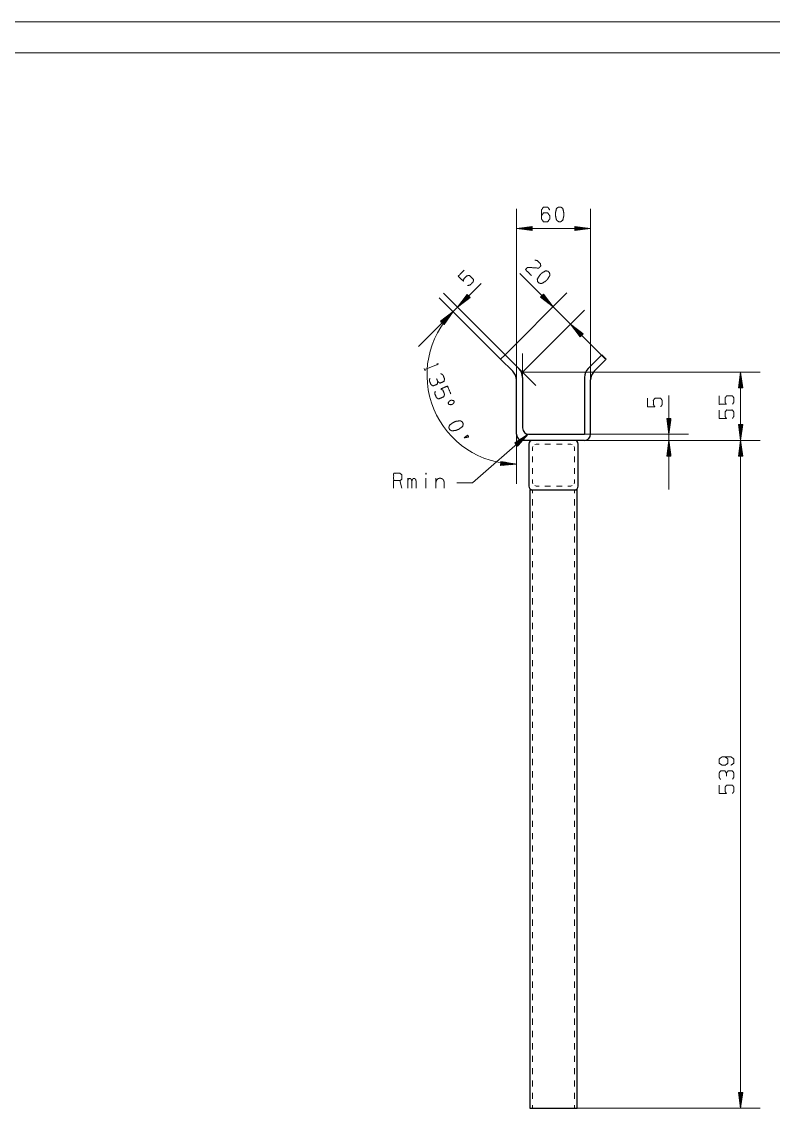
# Model space of a CAD drawing. Header units: millimetres. Extents: x 0 to 420, y 0 to 297.
# Drawn here: x 210 to 331.4, y 121.6 to 297 of the extents above; entities that cross this region are included whole.
import ezdxf

# ---------------------------------------------------------------- set-up
doc = ezdxf.new("R2010")
doc.units = ezdxf.units.MM
doc.layers.add('101', color=7, linetype='Continuous', true_color=0xffffff)

msp = doc.modelspace()

# ---------------------------------------------------------------- linework, layer by layer
at = {"layer": '101', "color": 133, "linetype": 'Continuous', "lineweight": 18}
for p, q in [((420, 297), (0, 297)), ((415, 292), (25, 292))]:
    msp.add_line(p, q, dxfattribs=at)
at = {"layer": '101', "color": 22, "linetype": 'Continuous', "lineweight": 18}
for p, q in [((289.87, 239.19), (289.87, 266.8)), ((301.87, 239.19), (301.87, 266.8)), ((292.41, 263.96), (289.87, 263.62)), ((289.87, 263.62), (292.41, 263.29)), ((301.87, 263.62), (289.87, 263.62)), ((292.41, 263.65), (290.06, 263.65)), ((292.41, 263.6), (290.06, 263.6)), ((292.41, 263.7), (290.44, 263.7)), ((292.41, 263.55), (290.44, 263.55)), ((292.41, 263.75), (290.83, 263.75)), ((292.41, 263.5), (290.83, 263.5)), ((292.41, 263.8), (291.22, 263.8)), ((292.41, 263.45), (291.22, 263.45)), ((292.41, 263.85), (291.6, 263.85)), ((292.41, 263.4), (291.6, 263.4)), ((292.41, 263.9), (291.99, 263.9)), ((292.41, 263.34), (291.99, 263.34)), ((292.41, 263.95), (292.37, 263.95)), ((292.41, 263.95), (292.37, 263.95)), ((292.41, 263.29), (292.37, 263.29)), ((292.41, 263.29), (292.37, 263.29)), ((292.41, 263.29), (292.41, 263.96)), ((299.33, 263.96), (299.33, 263.29)), ((301.87, 263.62), (299.33, 263.96)), ((299.33, 263.95), (299.36, 263.95)), ((299.33, 263.95), (299.36, 263.95)), ((299.33, 263.9), (299.74, 263.9)), ((299.33, 263.85), (300.13, 263.85)), ((299.33, 263.8), (300.52, 263.8)), ((299.33, 263.75), (300.9, 263.75)), ((299.33, 263.7), (301.29, 263.7)), ((299.33, 263.65), (301.67, 263.65)), ((299.33, 263.29), (301.87, 263.62)), ((299.33, 263.6), (301.67, 263.6)), ((299.33, 263.55), (301.29, 263.55)), ((299.33, 263.5), (300.9, 263.5)), ((299.33, 263.45), (300.52, 263.45)), ((299.33, 263.4), (300.13, 263.4)), ((299.33, 263.34), (299.74, 263.34)), ((299.33, 263.29), (299.36, 263.29)), ((299.33, 263.29), (299.36, 263.29)), ((290.45, 256.35), (304.23, 242.57)), ((274.05, 244.6), (284.21, 254.76)), ((288.04, 243.26), (278.13, 253.17)), ((281.93, 252.95), (280.37, 250.92)), ((282.15, 252.74), (280.49, 251.08)), ((282.19, 252.7), (280.53, 251.04)), ((282.11, 252.77), (280.73, 251.39)), ((282.22, 252.66), (280.84, 251.28)), ((282.08, 252.81), (280.96, 251.69)), ((282.26, 252.63), (281.14, 251.51)), ((282.04, 252.84), (281.2, 252)), ((282.01, 252.88), (281.44, 252.31)), ((282.29, 252.59), (281.45, 251.75)), ((281.97, 252.92), (281.68, 252.62)), ((282.33, 252.56), (281.76, 251.99)), ((281.93, 252.95), (281.91, 252.93)), ((281.93, 252.95), (281.91, 252.93)), ((282.4, 252.48), (281.93, 252.95)), ((288.04, 243.26), (298.04, 253.26)), ((294.23, 253.04), (293.76, 252.57)), ((293.76, 252.57), (293.79, 252.55)), ((293.76, 252.57), (293.79, 252.55)), ((293.76, 252.57), (295.79, 251.01)), ((293.8, 252.61), (294.09, 252.31)), ((293.83, 252.65), (294.4, 252.08)), ((293.87, 252.68), (294.71, 251.84)), ((293.91, 252.72), (295.02, 251.6)), ((293.94, 252.75), (295.33, 251.37)), ((293.98, 252.79), (295.64, 251.13)), ((294.01, 252.83), (295.67, 251.17)), ((294.05, 252.86), (295.44, 251.47)), ((294.09, 252.9), (295.2, 251.78)), ((294.12, 252.93), (294.96, 252.09)), ((294.16, 252.97), (294.73, 252.4)), ((294.19, 253), (294.49, 252.71)), ((294.23, 253.04), (294.25, 253.02)), ((294.23, 253.04), (294.25, 253.02)), ((295.79, 251.01), (294.23, 253.04)), ((287.33, 242.55), (277.42, 252.46)), ((287.33, 242.55), (277.42, 252.46)), ((280.37, 250.92), (282.4, 252.48)), ((282.37, 252.52), (282.07, 252.23)), ((282.4, 252.48), (282.38, 252.46)), ((282.4, 252.48), (282.38, 252.46)), ((279.66, 250.21), (277.63, 248.66)), ((279.66, 250.22), (277.7, 248.57)), ((277.71, 248.58), (278.28, 249.15)), ((277.74, 248.54), (278.58, 249.39)), ((277.78, 248.51), (278.89, 249.62)), ((277.78, 248.5), (278.32, 249.09)), ((277.82, 248.47), (279.2, 249.86)), ((277.82, 248.46), (278.62, 249.34)), ((277.85, 248.44), (279.51, 250.1)), ((277.85, 248.43), (278.92, 249.59)), ((277.89, 248.4), (279.55, 250.06)), ((277.89, 248.39), (279.22, 249.84)), ((277.92, 248.37), (279.31, 249.75)), ((277.93, 248.36), (279.52, 250.09)), ((277.96, 248.33), (279.07, 249.44)), ((277.97, 248.33), (279.55, 250.06)), ((277.99, 248.29), (278.84, 249.13)), ((278, 248.29), (279.33, 249.74)), ((278.04, 248.26), (279.11, 249.42)), ((278.08, 248.22), (278.88, 249.1)), ((278.11, 248.18), (279.66, 250.21)), ((278.2, 248.12), (279.66, 250.22)), ((290.87, 240.43), (300.87, 250.43)), ((277.63, 248.66), (278.11, 248.18)), ((277.64, 248.65), (277.66, 248.67)), ((277.64, 248.65), (277.66, 248.67)), ((277.67, 248.62), (277.97, 248.91)), ((277.7, 248.57), (278.2, 248.12)), ((277.71, 248.57), (277.73, 248.59)), ((277.71, 248.57), (277.73, 248.59)), ((277.74, 248.53), (278.02, 248.84)), ((278.03, 248.26), (278.6, 248.83)), ((278.07, 248.22), (278.36, 248.52)), ((278.1, 248.19), (278.12, 248.21)), ((278.1, 248.19), (278.12, 248.21)), ((278.12, 248.19), (278.66, 248.78)), ((278.15, 248.15), (278.44, 248.46)), ((278.19, 248.12), (278.21, 248.14)), ((278.19, 248.12), (278.21, 248.14)), ((298.62, 248.18), (300.18, 246.15)), ((300.65, 246.62), (298.62, 248.18)), ((300.4, 246.37), (298.74, 248.03)), ((300.43, 246.4), (298.78, 248.06)), ((300.36, 246.33), (298.98, 247.72)), ((300.47, 246.44), (299.08, 247.83)), ((300.33, 246.3), (299.21, 247.41)), ((300.51, 246.48), (299.39, 247.59)), ((300.54, 246.51), (299.7, 247.35)), ((300.29, 246.26), (299.45, 247.1)), ((300.26, 246.22), (299.69, 246.79)), ((300.22, 246.19), (299.92, 246.48)), ((300.58, 246.55), (300.01, 247.12)), ((300.18, 246.15), (300.16, 246.18)), ((300.18, 246.15), (300.16, 246.18)), ((300.18, 246.15), (300.65, 246.62)), ((300.61, 246.58), (300.32, 246.88)), ((300.65, 246.62), (300.63, 246.64)), ((300.65, 246.62), (300.63, 246.64)), ((290.87, 240.43), (329.26, 240.43)), ((326.08, 240.43), (325.75, 237.89)), ((326.42, 237.89), (326.08, 240.43)), ((326.08, 240.43), (326.08, 229.43)), ((325.85, 237.89), (325.85, 238.69)), ((325.91, 237.89), (325.91, 239.08)), ((325.96, 237.89), (325.96, 239.46)), ((326.01, 237.89), (326.01, 239.85)), ((326.06, 237.89), (326.06, 240.24)), ((326.11, 237.89), (326.11, 240.24)), ((326.16, 237.89), (326.16, 239.85)), ((326.21, 237.89), (326.21, 239.46)), ((326.26, 237.89), (326.26, 239.08)), ((326.31, 237.89), (326.31, 238.69)), ((325.75, 237.89), (325.75, 237.92)), ((325.75, 237.89), (325.75, 237.92)), ((325.75, 237.89), (326.42, 237.89)), ((325.8, 237.89), (325.8, 238.31)), ((326.36, 237.89), (326.36, 238.31)), ((326.41, 237.89), (326.41, 237.92)), ((326.41, 237.89), (326.41, 237.92)), ((314.51, 236.66), (314.51, 221.49)), ((314.84, 232.97), (314.17, 232.97)), ((314.17, 232.97), (314.51, 230.43)), ((314.18, 232.97), (314.18, 232.94)), ((314.18, 232.97), (314.18, 232.94)), ((314.23, 232.97), (314.23, 232.55)), ((314.28, 232.97), (314.28, 232.16)), ((314.33, 232.97), (314.33, 231.78)), ((314.38, 232.97), (314.38, 231.39)), ((314.43, 232.97), (314.43, 231.01)), ((314.48, 232.97), (314.48, 230.62)), ((314.51, 230.43), (314.84, 232.97)), ((314.53, 232.97), (314.53, 230.62)), ((314.58, 232.97), (314.58, 231.01)), ((314.64, 232.97), (314.64, 231.39)), ((314.69, 232.97), (314.69, 231.78)), ((314.74, 232.97), (314.74, 232.16)), ((314.79, 232.97), (314.79, 232.55)), ((314.84, 232.97), (314.84, 232.94)), ((314.84, 232.97), (314.84, 232.94)), ((326.42, 231.97), (325.75, 231.97)), ((325.75, 231.97), (326.08, 229.43)), ((325.75, 231.97), (325.75, 231.94)), ((325.75, 231.97), (325.75, 231.94)), ((325.8, 231.97), (325.8, 231.55)), ((325.85, 231.97), (325.85, 231.16)), ((325.91, 231.97), (325.91, 230.78)), ((325.96, 231.97), (325.96, 230.39)), ((326.01, 231.97), (326.01, 230.01)), ((326.06, 231.97), (326.06, 229.62)), ((326.08, 229.43), (326.42, 231.97)), ((326.11, 231.97), (326.11, 229.62)), ((326.16, 231.97), (326.16, 230.01)), ((326.21, 231.97), (326.21, 230.39)), ((326.26, 231.97), (326.26, 230.78)), ((326.31, 231.97), (326.31, 231.16)), ((326.36, 231.97), (326.36, 231.55)), ((326.41, 231.97), (326.41, 231.94)), ((326.41, 231.97), (326.41, 231.94)), ((289.87, 230.43), (289.87, 222.41)), ((300.87, 230.43), (317.68, 230.43)), ((299.27, 229.43), (329.26, 229.43)), ((299.27, 229.43), (329.26, 229.43)), ((299.27, 229.43), (317.68, 229.43)), ((314.51, 229.43), (314.17, 226.89)), ((314.33, 226.89), (314.33, 228.08)), ((314.38, 226.89), (314.38, 228.46)), ((314.43, 226.89), (314.43, 228.85)), ((314.48, 226.89), (314.48, 229.24)), ((314.84, 226.89), (314.51, 229.43)), ((314.53, 226.89), (314.53, 229.24)), ((314.58, 226.89), (314.58, 228.85)), ((314.64, 226.89), (314.64, 228.46)), ((314.69, 226.89), (314.69, 228.08)), ((326.08, 229.43), (325.75, 226.89)), ((325.91, 226.89), (325.91, 228.08)), ((325.96, 226.89), (325.96, 228.46)), ((326.01, 226.89), (326.01, 228.85)), ((326.06, 226.89), (326.06, 229.24)), ((326.08, 121.63), (326.08, 229.43)), ((326.42, 226.89), (326.08, 229.43)), ((326.11, 226.89), (326.11, 229.24)), ((326.16, 226.89), (326.16, 228.85)), ((326.21, 226.89), (326.21, 228.46)), ((326.26, 226.89), (326.26, 228.08)), ((314.17, 226.89), (314.84, 226.89)), ((314.18, 226.89), (314.18, 226.92)), ((314.18, 226.89), (314.18, 226.92)), ((314.23, 226.89), (314.23, 227.31)), ((314.28, 226.89), (314.28, 227.69)), ((314.74, 226.89), (314.74, 227.69)), ((314.79, 226.89), (314.79, 227.31)), ((314.84, 226.89), (314.84, 226.92)), ((314.84, 226.89), (314.84, 226.92)), ((325.75, 226.89), (325.75, 226.92)), ((325.75, 226.89), (325.75, 226.92)), ((325.75, 226.89), (326.42, 226.89)), ((325.8, 226.89), (325.8, 227.31)), ((325.85, 226.89), (325.85, 227.69)), ((326.31, 226.89), (326.31, 227.69)), ((326.36, 226.89), (326.36, 227.31)), ((326.41, 226.89), (326.41, 226.92)), ((326.41, 226.89), (326.41, 226.92)), ((287.34, 226.03), (287.31, 225.36)), ((287.31, 225.36), (289.87, 225.59)), ((287.31, 225.37), (287.35, 225.37)), ((287.31, 225.37), (287.35, 225.37)), ((287.32, 225.57), (288.9, 225.5)), ((287.32, 225.52), (288.51, 225.47)), ((287.32, 225.47), (288.12, 225.43)), ((287.32, 225.42), (287.73, 225.4)), ((287.33, 225.82), (288.91, 225.76)), ((287.33, 225.77), (289.29, 225.69)), ((287.33, 225.72), (289.67, 225.62)), ((287.33, 225.67), (289.67, 225.57)), ((287.33, 225.62), (289.28, 225.54)), ((287.34, 226.03), (287.37, 226.03)), ((287.34, 226.03), (287.37, 226.03)), ((289.87, 225.59), (287.34, 226.03)), ((287.34, 225.98), (287.76, 225.96)), ((287.34, 225.93), (288.14, 225.89)), ((287.34, 225.88), (288.52, 225.82)), ((326.42, 124.17), (325.75, 124.17)), ((325.75, 124.17), (325.75, 124.14)), ((325.75, 124.17), (326.08, 121.63)), ((325.75, 124.17), (325.75, 124.14)), ((325.8, 124.17), (325.8, 123.75)), ((325.85, 124.17), (325.85, 123.36)), ((325.91, 124.17), (325.91, 122.98)), ((325.96, 124.17), (325.96, 122.59)), ((326.01, 124.17), (326.01, 122.21)), ((326.06, 124.17), (326.06, 121.82)), ((326.08, 121.63), (326.42, 124.17)), ((326.11, 124.17), (326.11, 121.82)), ((326.16, 124.17), (326.16, 122.21)), ((326.21, 124.17), (326.21, 122.59)), ((326.26, 124.17), (326.26, 122.98)), ((326.31, 124.17), (326.31, 123.36)), ((326.36, 124.17), (326.36, 123.75)), ((326.41, 124.17), (326.41, 124.14)), ((326.41, 124.17), (326.41, 124.14)), ((299.67, 121.63), (329.26, 121.63))]:
    msp.add_line(p, q, dxfattribs=at)
at = {"layer": '101', "color": 92, "linetype": 'Continuous', "lineweight": 25}
for p, q in [((287.33, 242.55), (288.04, 243.26)), ((289.28, 240.6), (287.33, 242.55)), ((288.04, 243.26), (290.28, 241.01)), ((303.69, 243.26), (301.45, 241.01)), ((302.45, 240.6), (304.4, 242.55)), ((304.4, 242.55), (303.69, 243.26)), ((289.87, 230.43), (289.87, 239.19)), ((290.87, 239.6), (290.87, 231.43)), ((300.87, 239.6), (300.87, 230.43)), ((301.87, 230.43), (301.87, 239.19)), ((291.87, 230.43), (300.87, 230.43)), ((292.47, 229.43), (290.87, 229.43)), ((300.87, 229.43), (299.27, 229.43)), ((292.07, 221.43), (292.07, 121.63)), ((299.67, 121.63), (299.67, 221.43))]:
    msp.add_line(p, q, dxfattribs=at)
at = {"layer": '101', "color": 151, "linetype": 'Continuous', "lineweight": 18}
for p, q in [((290.87, 239.6), (290.87, 243.43)), ((290.28, 241.01), (292.99, 238.31))]:
    msp.add_line(p, q, dxfattribs=at)
at = {"layer": '101', "color": 72, "linetype": 'Continuous', "lineweight": 18}
msp.add_line((275, 241.05), (275.17, 240.66), dxfattribs=at)
at = {"layer": '101', "color": 35, "linetype": 'Continuous', "lineweight": 18}
for p, q in [((282.8, 222.55), (291.77, 230.43)), ((291.77, 230.43), (289.64, 229.01)), ((289.78, 228.85), (290.96, 229.89)), ((289.81, 228.81), (291.29, 230.11)), ((289.85, 228.78), (291.61, 230.32)), ((289.88, 228.74), (291.64, 230.29)), ((289.91, 228.7), (291.39, 229.99)), ((290.08, 228.5), (291.77, 230.43)), ((289.64, 229.01), (290.08, 228.5)), ((289.65, 229), (289.67, 229.03)), ((289.65, 229), (289.67, 229.03)), ((289.68, 228.97), (289.99, 229.24)), ((289.71, 228.93), (290.32, 229.46)), ((289.75, 228.89), (290.64, 229.67)), ((289.95, 228.66), (291.13, 229.7)), ((289.98, 228.62), (290.87, 229.41)), ((290.01, 228.58), (290.62, 229.11)), ((290.05, 228.55), (290.36, 228.82)), ((290.08, 228.51), (290.11, 228.53)), ((290.08, 228.51), (290.11, 228.53)), ((271.4, 221.73), (271.06, 222.93)), ((272.33, 221.73), (272.33, 223.31)), ((275.28, 223.31), (275.28, 221.73)), ((276.89, 223.31), (276.89, 221.73)), ((280.26, 222.55), (282.8, 222.55))]:
    msp.add_line(p, q, dxfattribs=at)
at = {"layer": '101', "color": 72, "linetype": 'Continuous', "lineweight": 25}
for p, q in [((291.87, 228.83), (291.87, 222.03)), ((299.27, 229.43), (292.47, 229.43)), ((299.87, 222.03), (299.87, 228.83)), ((292.47, 221.43), (299.27, 221.43))]:
    msp.add_line(p, q, dxfattribs=at)
at = {"layer": '101', "color": 53, "linetype": 'Continuous', "lineweight": 18}
for p, q in [((292.55, 228.44), (292.47, 228.23)), ((292.47, 228.23), (292.47, 227.76)), ((293.07, 228.83), (292.85, 228.74)), ((293.53, 228.83), (293.07, 228.83)), ((295.4, 228.83), (294.47, 228.83)), ((297.27, 228.83), (296.33, 228.83)), ((298.67, 228.83), (298.2, 228.83)), ((298.88, 228.74), (298.67, 228.83)), ((299.27, 228.23), (299.18, 228.44)), ((299.27, 227.76), (299.27, 228.23)), ((292.47, 226.83), (292.47, 225.89)), ((299.27, 225.89), (299.27, 226.83)), ((292.47, 224.96), (292.47, 224.03)), ((299.27, 224.03), (299.27, 224.96)), ((292.47, 223.09), (292.47, 222.63)), ((299.27, 222.63), (299.27, 223.09)), ((292.47, 222.63), (292.55, 222.42)), ((292.47, 221.43), (292.47, 220.93)), ((292.85, 222.12), (293.07, 222.03)), ((293.07, 222.03), (293.53, 222.03)), ((294.47, 222.03), (295.4, 222.03)), ((296.33, 222.03), (297.27, 222.03)), ((298.2, 222.03), (298.67, 222.03)), ((298.67, 222.03), (298.88, 222.12)), ((299.18, 222.42), (299.27, 222.63)), ((299.27, 220.93), (299.27, 221.43)), ((292.47, 219.93), (292.47, 218.93)), ((299.27, 218.93), (299.27, 219.93)), ((292.47, 217.93), (292.47, 216.94)), ((299.27, 216.94), (299.27, 217.93)), ((292.47, 215.94), (292.47, 214.94)), ((299.27, 214.94), (299.27, 215.94)), ((292.47, 213.94), (292.47, 212.95)), ((299.27, 212.95), (299.27, 213.94)), ((292.47, 211.95), (292.47, 210.95)), ((299.27, 210.95), (299.27, 211.95)), ((292.47, 209.95), (292.47, 208.95)), ((299.27, 208.95), (299.27, 209.95)), ((292.47, 207.96), (292.47, 206.96)), ((299.27, 206.96), (299.27, 207.96)), ((292.47, 205.96), (292.47, 204.96)), ((299.27, 204.96), (299.27, 205.96)), ((292.47, 203.96), (292.47, 202.96)), ((299.27, 202.96), (299.27, 203.96)), ((292.47, 201.97), (292.47, 200.97)), ((299.27, 200.97), (299.27, 201.97)), ((292.47, 199.97), (292.47, 198.97)), ((299.27, 198.97), (299.27, 199.97)), ((292.47, 197.98), (292.47, 196.98)), ((299.27, 196.98), (299.27, 197.98)), ((292.47, 195.98), (292.47, 194.98)), ((299.27, 194.98), (299.27, 195.98)), ((292.47, 193.98), (292.47, 192.99)), ((299.27, 192.99), (299.27, 193.98)), ((292.47, 191.99), (292.47, 190.99)), ((299.27, 190.99), (299.27, 191.99)), ((292.47, 189.99), (292.47, 188.99)), ((299.27, 188.99), (299.27, 189.99)), ((292.47, 187.99), (292.47, 187)), ((299.27, 187), (299.27, 187.99)), ((292.47, 186), (292.47, 185)), ((299.27, 185), (299.27, 186)), ((292.47, 184), (292.47, 183.01)), ((299.27, 183.01), (299.27, 184)), ((292.47, 182.01), (292.47, 181.01)), ((299.27, 181.01), (299.27, 182.01)), ((292.47, 180.01), (292.47, 179.01)), ((299.27, 179.01), (299.27, 180.01)), ((292.47, 178.01), (292.47, 177.02)), ((299.27, 177.02), (299.27, 178.01)), ((292.47, 176.02), (292.47, 175.02)), ((299.27, 175.02), (299.27, 176.02)), ((292.47, 174.02), (292.47, 173.03)), ((299.27, 173.03), (299.27, 174.02)), ((292.47, 172.03), (292.47, 171.03)), ((299.27, 171.03), (299.27, 172.03)), ((292.47, 170.03), (292.47, 169.03)), ((299.27, 169.03), (299.27, 170.03)), ((292.47, 168.04), (292.47, 167.04)), ((299.27, 167.04), (299.27, 168.04)), ((292.47, 166.04), (292.47, 165.04)), ((299.27, 165.04), (299.27, 166.04)), ((292.47, 164.04), (292.47, 163.05)), ((299.27, 163.05), (299.27, 164.04)), ((292.47, 162.05), (292.47, 161.05)), ((299.27, 161.05), (299.27, 162.05)), ((292.47, 160.05), (292.47, 159.05)), ((299.27, 159.05), (299.27, 160.05)), ((292.47, 158.06), (292.47, 157.06)), ((299.27, 157.06), (299.27, 158.06)), ((292.47, 156.06), (292.47, 155.06)), ((299.27, 155.06), (299.27, 156.06)), ((292.47, 154.06), (292.47, 153.07)), ((299.27, 153.07), (299.27, 154.06)), ((292.47, 152.07), (292.47, 151.07)), ((299.27, 151.07), (299.27, 152.07)), ((292.47, 150.07), (292.47, 149.07)), ((299.27, 149.07), (299.27, 150.07)), ((292.47, 148.08), (292.47, 147.08)), ((299.27, 147.08), (299.27, 148.08)), ((292.47, 146.08), (292.47, 145.08)), ((299.27, 145.08), (299.27, 146.08)), ((292.47, 144.08), (292.47, 143.09)), ((299.27, 143.09), (299.27, 144.08)), ((292.47, 142.09), (292.47, 141.09)), ((299.27, 141.09), (299.27, 142.09)), ((292.47, 140.09), (292.47, 139.09)), ((299.27, 139.09), (299.27, 140.09)), ((292.47, 138.1), (292.47, 137.1)), ((299.27, 137.1), (299.27, 138.1)), ((292.47, 136.1), (292.47, 135.1)), ((299.27, 135.1), (299.27, 136.1)), ((292.47, 134.1), (292.47, 133.11)), ((299.27, 133.11), (299.27, 134.1)), ((292.47, 132.11), (292.47, 131.11)), ((299.27, 131.11), (299.27, 132.11)), ((292.47, 130.11), (292.47, 129.11)), ((299.27, 129.11), (299.27, 130.11)), ((292.47, 128.12), (292.47, 127.12)), ((299.27, 127.12), (299.27, 128.12)), ((292.47, 126.12), (292.47, 125.12)), ((299.27, 125.12), (299.27, 126.12)), ((292.47, 124.12), (292.47, 123.13)), ((299.27, 123.13), (299.27, 124.12)), ((292.47, 122.13), (292.47, 121.63)), ((299.27, 121.63), (299.27, 122.13))]:
    msp.add_line(p, q, dxfattribs=at)
at = {"layer": '101', "color": 22, "linetype": 'Continuous', "lineweight": 18}
msp.add_arc((289.87, 240.01), 14.43, 135, 270, dxfattribs=at)
at = {"layer": '101', "color": 92, "linetype": 'Continuous', "lineweight": 25}
for centre, radius, start, end in [((287.87, 239.19), 2, 0, 45), ((288.87, 239.6), 2, 0, 45), ((302.87, 239.6), 2, 135, 180), ((303.87, 239.19), 2, 135, 180), ((290.87, 230.43), 1, 180, 270), ((291.87, 231.43), 1, 180, 270), ((300.87, 230.43), 1, 270, 0)]:
    msp.add_arc(centre, radius, start, end, dxfattribs=at)
at = {"layer": '101', "color": 72, "linetype": 'Continuous', "lineweight": 25}
for centre, start, end in [((292.47, 228.83), 90, 180), ((299.27, 228.83), 0, 90), ((292.47, 222.03), 180, 270), ((299.27, 222.03), 270, 0)]:
    msp.add_arc(centre, 0.6, start, end, dxfattribs=at)
at = {"layer": '101', "color": 72, "linetype": 'Continuous', "lineweight": 18}
for points, knots in [([(293.93, 265.67), (294.24, 266.14), (294.93, 266.14), (295.27, 265.67), (295.27, 265.19), (294.93, 264.72), (294.24, 264.72), (293.93, 265.19), (293.93, 266.62), (294.24, 267.09), (294.93, 267.09), (295.27, 266.62)], [0, 0, 0.076963, 0.169761, 0.248075, 0.312018, 0.390332, 0.483129, 0.560093, 0.751925, 0.828889, 0.921686, 1, 1]), ([(297.03, 264.72), (297.37, 264.97), (297.54, 265.67), (297.54, 266.14), (297.37, 266.87), (297.03, 267.09), (296.7, 267.09), (296.36, 266.87), (296.18, 266.14), (296.2, 265.67), (296.36, 264.97), (296.7, 264.72), (297.03, 264.72)], [0, 0, 0.067525, 0.183969, 0.260583, 0.380943, 0.446139, 0.500306, 0.565503, 0.685862, 0.762529, 0.878308, 0.945834, 1, 1]), ([(292.87, 258.52), (293.25, 258.45), (293.74, 257.97), (293.82, 257.57), (293.48, 257.23), (291.67, 257.35), (291.35, 257), (292.3, 256.05)], [0, 0, 0.069694, 0.192977, 0.265274, 0.350227, 0.674738, 0.759752, 1, 1]), ([(282, 254.42), (282.4, 254.5), (282.89, 254.98), (282.97, 255.38), (282.29, 256.05), (281.88, 255.99), (281.39, 255.5), (281.31, 255.11), (280.48, 255.94), (281.45, 256.9)], [0, 0, 0.062228, 0.168344, 0.230572, 0.376816, 0.441265, 0.547381, 0.609609, 0.79049, 1, 1]), ([(293.55, 254.8), (293.96, 254.74), (294.58, 255.11), (294.92, 255.45), (295.3, 256.09), (295.22, 256.48), (294.99, 256.72), (294.59, 256.8), (293.95, 256.41), (293.63, 256.06), (293.25, 255.45), (293.31, 255.04), (293.55, 254.8)], [0, 0, 0.067525, 0.183969, 0.260582, 0.380943, 0.446141, 0.500306, 0.565504, 0.685866, 0.762528, 0.87831, 0.945835, 1, 1]), ([(277.04, 241.81), (277.28, 241.76), (275.09, 240.85)], [0, 0, 0.09349, 1, 1]), ([(275.91, 239.45), (275.82, 239.07), (276.08, 238.44), (276.42, 238.21), (277.09, 238.49), (277.19, 238.9), (277, 239.37)], [0, 0, 0.124118, 0.343689, 0.472442, 0.703378, 0.836731, 1, 1]), ([(277.19, 238.9), (277.53, 238.67), (278.2, 238.95), (278.28, 239.35), (278.02, 239.98), (277.68, 240.21)], [0, 0, 0.153875, 0.429852, 0.583732, 0.846127, 1, 1]), ([(276.77, 237.37), (276.69, 236.97), (276.96, 236.33), (277.29, 236.11), (278.17, 236.47), (278.27, 236.88), (278.01, 237.52), (277.67, 237.74), (278.76, 238.19), (279.28, 236.93)], [0, 0, 0.062227, 0.168343, 0.230572, 0.376814, 0.441263, 0.54738, 0.609608, 0.790491, 1, 1]), ([(278.86, 235.46), (278.95, 235.25), (279.33, 235.18), (279.63, 235.3), (279.85, 235.62), (279.76, 235.84), (279.37, 235.92), (279.07, 235.8), (278.86, 235.46)], [0, 0, 0.085682, 0.230398, 0.351588, 0.496296, 0.581978, 0.730397, 0.851587, 1, 1]), ([(313.19, 234.86), (313.42, 235.2), (313.42, 235.89), (313.19, 236.22), (312.24, 236.22), (311.99, 235.89), (311.99, 235.2), (312.22, 234.86), (311.04, 234.86), (311.04, 236.22)], [0, 0, 0.062229, 0.168345, 0.230571, 0.376815, 0.441265, 0.54738, 0.609609, 0.79049, 1, 1]), ([(324.77, 235.25), (324.99, 235.58), (324.99, 236.27), (324.77, 236.61), (323.82, 236.61), (323.57, 236.27), (323.57, 235.58), (323.79, 235.25), (322.62, 235.25), (322.62, 236.61)], [0, 0, 0.062229, 0.168343, 0.230572, 0.376816, 0.441265, 0.54738, 0.609608, 0.790488, 1, 1]), ([(324.77, 232.97), (324.99, 233.31), (324.99, 233.99), (324.77, 234.33), (323.82, 234.33), (323.57, 233.99), (323.57, 233.31), (323.79, 232.97), (322.62, 232.97), (322.62, 234.33)], [0, 0, 0.062229, 0.168345, 0.230572, 0.376816, 0.441264, 0.547379, 0.609608, 0.79049, 1, 1]), ([(279.1, 231.17), (279.46, 230.95), (280.17, 231.06), (280.61, 231.24), (281.21, 231.68), (281.29, 232.08), (281.16, 232.39), (280.83, 232.61), (280.09, 232.5), (279.66, 232.3), (279.07, 231.88), (278.97, 231.48), (279.1, 231.17)], [0, 0, 0.067529, 0.183975, 0.260586, 0.380945, 0.446142, 0.500307, 0.565506, 0.685863, 0.762531, 0.87831, 0.945838, 1, 1]), ([(281.45, 229.85), (282.03, 230.28), (282.16, 229.97), (281.45, 229.85)], [0, 0, 0.406596, 0.595729, 1, 1]), ([(324.52, 177), (324.99, 177.32), (324.99, 178.01), (324.52, 178.35), (323.09, 178.35), (322.62, 178.01), (322.62, 177.32), (323.09, 177), (323.57, 176.98), (324.04, 177.32), (324.04, 178.01), (323.57, 178.35)], [0, 0, 0.076855, 0.169523, 0.247727, 0.439297, 0.517501, 0.610169, 0.687024, 0.750926, 0.829128, 0.921797, 1, 1]), ([(323.79, 175.73), (323.57, 176.07), (322.84, 176.07), (322.62, 175.73), (322.62, 175.04), (322.84, 174.71)], [0, 0, 0.153876, 0.429852, 0.583729, 0.846124, 1, 1]), ([(324.77, 174.73), (324.99, 175.04), (324.99, 175.73), (324.77, 176.07), (324.04, 176.07), (323.79, 175.73), (323.79, 175.22)], [0, 0, 0.124123, 0.343689, 0.472449, 0.70338, 0.836734, 1, 1]), ([(324.77, 172.43), (324.99, 172.77), (324.99, 173.46), (324.77, 173.79), (323.82, 173.79), (323.57, 173.46), (323.57, 172.77), (323.79, 172.43), (322.62, 172.43), (322.62, 173.79)], [0, 0, 0.062228, 0.168345, 0.230572, 0.376816, 0.441264, 0.547381, 0.609609, 0.79049, 1, 1])]:
    msp.add_open_spline(points, degree=1, knots=knots, dxfattribs=at)
at = {"layer": '101', "color": 35, "linetype": 'Continuous', "lineweight": 18}
for points, knots in [([(270.06, 221.73), (270.06, 224.11), (271.06, 224.11), (271.4, 223.88), (271.4, 223.16), (271.06, 222.93), (270.06, 222.93)], [0, 0, 0.400953, 0.571034, 0.639278, 0.761674, 0.829918, 1, 1]), ([(272.33, 222.83), (272.39, 223.11), (272.56, 223.28), (272.76, 223.28), (272.93, 223.11), (273, 222.83), (273, 221.73)], [0, 0, 0.118879, 0.224456, 0.306984, 0.412561, 0.533085, 1, 1]), ([(273, 222.83), (273.06, 223.11), (273.23, 223.28), (273.45, 223.28), (273.61, 223.11), (273.68, 222.83), (273.68, 221.73)], [0, 0, 0.118605, 0.223938, 0.313761, 0.413914, 0.53416, 1, 1]), ([(275.28, 223.96), (275.32, 224.06), (275.28, 224.13), (275.25, 224.06), (275.28, 223.96)], [0, 0, 0.280642, 0.5, 0.719358, 1, 1]), ([(276.89, 222.71), (276.99, 223.01), (277.19, 223.23), (277.43, 223.31), (277.66, 223.31), (277.91, 223.23), (278.11, 223.01), (278.21, 222.71), (278.21, 221.73)], [0, 0, 0.10775, 0.208449, 0.296009, 0.373819, 0.46138, 0.562079, 0.669826, 1, 1])]:
    msp.add_open_spline(points, degree=1, knots=knots, dxfattribs=at)
at = {"layer": '101', "color": 92, "linetype": 'Continuous', "lineweight": 25}
for points in [[(292.07, 221.43), (292.47, 221.43)], [(299.27, 221.43), (299.67, 221.43)]]:
    msp.add_open_spline(points, degree=1, dxfattribs=at)
msp.add_open_spline([(292.07, 121.63), (292.5, 121.63), (293.71, 121.63), (295.41, 121.63), (297.21, 121.63), (298.71, 121.63), (299.56, 121.63), (299.67, 121.63)], degree=1, knots=[0, 0, 0.057271, 0.215966, 0.43973, 0.677303, 0.874255, 0.985471, 1, 1], dxfattribs=at)

doc.saveas('drawing.dxf')
